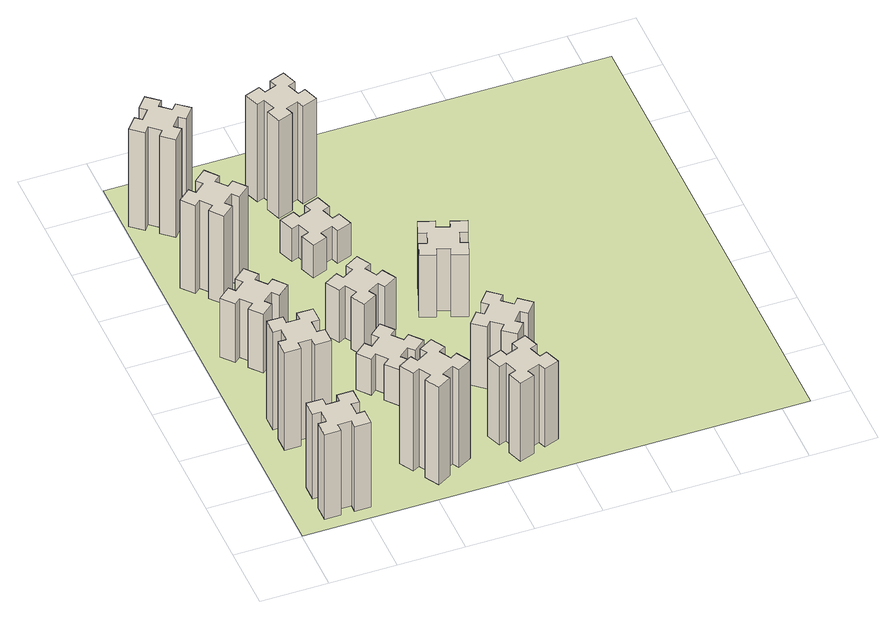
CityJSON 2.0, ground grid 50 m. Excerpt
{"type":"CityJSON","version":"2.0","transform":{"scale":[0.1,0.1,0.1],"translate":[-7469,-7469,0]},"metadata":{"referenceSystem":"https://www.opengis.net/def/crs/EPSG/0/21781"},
"CityObjects":{
"building1":{"type":"Building","attributes":{"class":"1000","function":"1000","usage":"1000","yearOfConstruction":2016,"roofType":"1000","measuredHeight":78,"storeysAboveGround":30,"storeysBelowGround":0},"geometry":[{"type":"Solid","lod":"1","boundaries":[[[[0,1,2,3,4,5,6,7,8,9,10,11,12,13,14,15,16,17,18,19]],[[17,16,20,21]],[[16,15,22,20]],[[15,14,23,22]],[[14,13,24,23]],[[13,12,25,24]],[[12,11,26,25]],[[11,10,27,26]],[[10,9,28,27]],[[9,8,29,28]],[[8,7,30,29]],[[7,6,31,30]],[[6,5,32,31]],[[5,4,33,32]],[[4,3,34,33]],[[3,2,35,34]],[[2,1,36,35]],[[1,0,37,36]],[[0,19,38,37]],[[19,18,39,38]],[[18,17,21,39]],[[24,25,26,27,28,29,30,31,32,33,34,35,36,37,38,39,21,20,22,23]]]]}]},
"building2":{"type":"Building","attributes":{"class":"1000","function":"1000","usage":"1000","yearOfConstruction":2016,"roofType":"1000","measuredHeight":90,"storeysAboveGround":30,"storeysBelowGround":0},"geometry":[{"type":"Solid","lod":"1","boundaries":[[[[40,41,42,43,44,45,46,47,48,49,50,51,52,53,54,55,56,57,58,59]],[[57,56,60,61]],[[56,55,62,60]],[[55,54,63,62]],[[54,53,64,63]],[[53,52,65,64]],[[52,51,66,65]],[[51,50,67,66]],[[50,49,68,67]],[[49,48,69,68]],[[48,47,70,69]],[[47,46,71,70]],[[46,45,72,71]],[[45,44,73,72]],[[44,43,74,73]],[[43,42,75,74]],[[42,41,76,75]],[[41,40,77,76]],[[40,59,78,77]],[[59,58,79,78]],[[58,57,61,79]],[[64,65,66,67,68,69,70,71,72,73,74,75,76,77,78,79,61,60,62,63]]]]}]},
"building3":{"type":"Building","attributes":{"class":"1000","function":"1000","usage":"1000","yearOfConstruction":2016,"roofType":"1000","measuredHeight":54,"storeysAboveGround":30,"storeysBelowGround":0},"geometry":[{"type":"Solid","lod":"1","boundaries":[[[[80,81,82,83,84,85,86,87,88,89,90,91,92,93,94,95,96,97,98,99]],[[97,96,100,101]],[[96,95,102,100]],[[95,94,103,102]],[[94,93,104,103]],[[93,92,105,104]],[[92,91,106,105]],[[91,90,107,106]],[[90,89,108,107]],[[89,88,109,108]],[[88,87,110,109]],[[87,86,111,110]],[[86,85,112,111]],[[85,84,113,112]],[[84,83,114,113]],[[83,82,115,114]],[[82,81,116,115]],[[81,80,117,116]],[[80,99,118,117]],[[99,98,119,118]],[[98,97,101,119]],[[104,105,106,107,108,109,110,111,112,113,114,115,116,117,118,119,101,100,102,103]]]]}]},
"building4":{"type":"Building","attributes":{"class":"1000","function":"1000","usage":"1000","yearOfConstruction":2016,"roofType":"1000","measuredHeight":81,"storeysAboveGround":30,"storeysBelowGround":0},"geometry":[{"type":"Solid","lod":"1","boundaries":[[[[120,121,122,123,124,125,126,127,128,129,130,131,132,133,134,135,136,137,138,139]],[[137,136,140,141]],[[136,135,142,140]],[[135,134,143,142]],[[134,133,144,143]],[[133,132,145,144]],[[132,131,146,145]],[[131,130,147,146]],[[130,129,148,147]],[[129,128,149,148]],[[128,127,150,149]],[[127,126,151,150]],[[126,125,152,151]],[[125,124,153,152]],[[124,123,154,153]],[[123,122,155,154]],[[122,121,156,155]],[[121,120,157,156]],[[120,139,158,157]],[[139,138,159,158]],[[138,137,141,159]],[[144,145,146,147,148,149,150,151,152,153,154,155,156,157,158,159,141,140,142,143]]]]}]},
"building5":{"type":"Building","attributes":{"class":"1000","function":"1000","usage":"1000","yearOfConstruction":2016,"roofType":"1000","measuredHeight":90,"storeysAboveGround":30,"storeysBelowGround":0},"geometry":[{"type":"Solid","lod":"1","boundaries":[[[[160,161,162,163,164,165,166,167,168,169,170,171,172,173,174,175,176,177,178,179]],[[177,176,180,181]],[[176,175,182,180]],[[175,174,183,182]],[[174,173,184,183]],[[173,172,185,184]],[[172,171,186,185]],[[171,170,187,186]],[[170,169,188,187]],[[169,168,189,188]],[[168,167,190,189]],[[167,166,191,190]],[[166,165,192,191]],[[165,164,193,192]],[[164,163,194,193]],[[163,162,195,194]],[[162,161,196,195]],[[161,160,197,196]],[[160,179,198,197]],[[179,178,199,198]],[[178,177,181,199]],[[184,185,186,187,188,189,190,191,192,193,194,195,196,197,198,199,181,180,182,183]]]]}]},
"building6":{"type":"Building","attributes":{"class":"1000","function":"1000","usage":"1000","yearOfConstruction":2016,"roofType":"1000","measuredHeight":90,"storeysAboveGround":30,"storeysBelowGround":0},"geometry":[{"type":"Solid","lod":"1","boundaries":[[[[200,201,202,203,204,205,206,207,208,209,210,211,212,213,214,215,216,217,218,219]],[[217,216,220,221]],[[216,215,222,220]],[[215,214,223,222]],[[214,213,224,223]],[[213,212,225,224]],[[212,211,226,225]],[[211,210,227,226]],[[210,209,228,227]],[[209,208,229,228]],[[208,207,230,229]],[[207,206,231,230]],[[206,205,232,231]],[[205,204,233,232]],[[204,203,234,233]],[[203,202,235,234]],[[202,201,236,235]],[[201,200,237,236]],[[200,219,238,237]],[[219,218,239,238]],[[218,217,221,239]],[[224,225,226,227,228,229,230,231,232,233,234,235,236,237,238,239,221,220,222,223]]]]}]},
"building7":{"type":"Building","attributes":{"class":"1000","function":"1000","usage":"1000","yearOfConstruction":2016,"roofType":"1000","measuredHeight":33,"storeysAboveGround":30,"storeysBelowGround":0},"geometry":[{"type":"Solid","lod":"1","boundaries":[[[[240,241,242,243,244,245,246,247,248,249,250,251,252,253,254,255,256,257,258,259]],[[257,256,260,261]],[[256,255,262,260]],[[255,254,263,262]],[[254,253,264,263]],[[253,252,265,264]],[[252,251,266,265]],[[251,250,267,266]],[[250,249,268,267]],[[249,248,269,268]],[[248,247,270,269]],[[247,246,271,270]],[[246,245,272,271]],[[245,244,273,272]],[[244,243,274,273]],[[243,242,275,274]],[[242,241,276,275]],[[241,240,277,276]],[[240,259,278,277]],[[259,258,279,278]],[[258,257,261,279]],[[264,265,266,267,268,269,270,271,272,273,274,275,276,277,278,279,261,260,262,263]]]]}]},
"building8":{"type":"Building","attributes":{"class":"1000","function":"1000","usage":"1000","yearOfConstruction":2016,"roofType":"1000","measuredHeight":48,"storeysAboveGround":30,"storeysBelowGround":0},"geometry":[{"type":"Solid","lod":"1","boundaries":[[[[280,281,282,283,284,285,286,287,288,289,290,291,292,293,294,295,296,297,298,299]],[[297,296,300,301]],[[296,295,302,300]],[[295,294,303,302]],[[294,293,304,303]],[[293,292,305,304]],[[292,291,306,305]],[[291,290,307,306]],[[290,289,308,307]],[[289,288,309,308]],[[288,287,310,309]],[[287,286,311,310]],[[286,285,312,311]],[[285,284,313,312]],[[284,283,314,313]],[[283,282,315,314]],[[282,281,316,315]],[[281,280,317,316]],[[280,299,318,317]],[[299,298,319,318]],[[298,297,301,319]],[[304,305,306,307,308,309,310,311,312,313,314,315,316,317,318,319,301,300,302,303]]]]}]},
"building9":{"type":"Building","attributes":{"class":"1000","function":"1000","usage":"1000","yearOfConstruction":2016,"roofType":"1000","measuredHeight":72,"storeysAboveGround":30,"storeysBelowGround":0},"geometry":[{"type":"Solid","lod":"1","boundaries":[[[[320,321,322,323,324,325,326,327,328,329,330,331,332,333,334,335,336,337,338,339]],[[337,336,340,341]],[[336,335,342,340]],[[335,334,343,342]],[[334,333,344,343]],[[333,332,345,344]],[[332,331,346,345]],[[331,330,347,346]],[[330,329,348,347]],[[329,328,349,348]],[[328,327,350,349]],[[327,326,351,350]],[[326,325,352,351]],[[325,324,353,352]],[[324,323,354,353]],[[323,322,355,354]],[[322,321,356,355]],[[321,320,357,356]],[[320,339,358,357]],[[339,338,359,358]],[[338,337,341,359]],[[344,345,346,347,348,349,350,351,352,353,354,355,356,357,358,359,341,340,342,343]]]]}]},
"building10":{"type":"Building","attributes":{"class":"1000","function":"1000","usage":"1000","yearOfConstruction":2016,"roofType":"1000","measuredHeight":30,"storeysAboveGround":30,"storeysBelowGround":0},"geometry":[{"type":"Solid","lod":"1","boundaries":[[[[360,361,362,363,364,365,366,367,368,369,370,371,372,373,374,375,376,377,378,379]],[[377,376,380,381]],[[376,375,382,380]],[[375,374,383,382]],[[374,373,384,383]],[[373,372,385,384]],[[372,371,386,385]],[[371,370,387,386]],[[370,369,388,387]],[[369,368,389,388]],[[368,367,390,389]],[[367,366,391,390]],[[366,365,392,391]],[[365,364,393,392]],[[364,363,394,393]],[[363,362,395,394]],[[362,361,396,395]],[[361,360,397,396]],[[360,379,398,397]],[[379,378,399,398]],[[378,377,381,399]],[[384,385,386,387,388,389,390,391,392,393,394,395,396,397,398,399,381,380,382,383]]]]}]},
"building11":{"type":"Building","attributes":{"class":"1000","function":"1000","usage":"1000","yearOfConstruction":2016,"roofType":"1000","measuredHeight":90,"storeysAboveGround":30,"storeysBelowGround":0},"geometry":[{"type":"Solid","lod":"1","boundaries":[[[[400,401,402,403,404,405,406,407,408,409,410,411,412,413,414,415,416,417,418,419]],[[417,416,420,421]],[[416,415,422,420]],[[415,414,423,422]],[[414,413,424,423]],[[413,412,425,424]],[[412,411,426,425]],[[411,410,427,426]],[[410,409,428,427]],[[409,408,429,428]],[[408,407,430,429]],[[407,406,431,430]],[[406,405,432,431]],[[405,404,433,432]],[[404,403,434,433]],[[403,402,435,434]],[[402,401,436,435]],[[401,400,437,436]],[[400,419,438,437]],[[419,418,439,438]],[[418,417,421,439]],[[424,425,426,427,428,429,430,431,432,433,434,435,436,437,438,439,421,420,422,423]]]]}]},
"building12":{"type":"Building","attributes":{"class":"1000","function":"1000","usage":"1000","yearOfConstruction":2016,"roofType":"1000","measuredHeight":57,"storeysAboveGround":30,"storeysBelowGround":0},"geometry":[{"type":"Solid","lod":"1","boundaries":[[[[440,441,442,443,444,445,446,447,448,449,450,451,452,453,454,455,456,457,458,459]],[[457,456,460,461]],[[456,455,462,460]],[[455,454,463,462]],[[454,453,464,463]],[[453,452,465,464]],[[452,451,466,465]],[[451,450,467,466]],[[450,449,468,467]],[[449,448,469,468]],[[448,447,470,469]],[[447,446,471,470]],[[446,445,472,471]],[[445,444,473,472]],[[444,443,474,473]],[[443,442,475,474]],[[442,441,476,475]],[[441,440,477,476]],[[440,459,478,477]],[[459,458,479,478]],[[458,457,461,479]],[[464,465,466,467,468,469,470,471,472,473,474,475,476,477,478,479,461,460,462,463]]]]}]},
"building13":{"type":"Building","attributes":{"class":"1000","function":"1000","usage":"1000","yearOfConstruction":2016,"roofType":"1000","measuredHeight":57,"storeysAboveGround":30,"storeysBelowGround":0},"geometry":[{"type":"Solid","lod":"1","boundaries":[[[[480,481,482,483,484,485,486,487,488,489,490,491,492,493,494,495,496,497,498,499]],[[497,496,500,501]],[[496,495,502,500]],[[495,494,503,502]],[[494,493,504,503]],[[493,492,505,504]],[[492,491,506,505]],[[491,490,507,506]],[[490,489,508,507]],[[489,488,509,508]],[[488,487,510,509]],[[487,486,511,510]],[[486,485,512,511]],[[485,484,513,512]],[[484,483,514,513]],[[483,482,515,514]],[[482,481,516,515]],[[481,480,517,516]],[[480,499,518,517]],[[499,498,519,518]],[[498,497,501,519]],[[504,505,506,507,508,509,510,511,512,513,514,515,516,517,518,519,501,500,502,503]]]]}]},
"landuse1":{"type":"LandUse","attributes":{"name":"plot1","function":"1010"},"geometry":[{"type":"MultiSurface","lod":"1","boundaries":[[[520,521,522,523]]]}]}
},
"vertices":[
[265,325,0],[265,225,0],[205,225,0],[205,105,0],[325,105,0],[325,165,0],[425,165,0],[425,105,0],[545,105,0],[545,225,0],[485,225,0],[485,325,0],[545,325,0],[545,445,0],[425,445,0],[425,385,0],[325,385,0],[325,445,0],[205,445,0],[205,325,0],[325,385,780],[325,445,780],[425,385,780],[425,445,780],[545,445,780],[545,325,780],[485,325,780],[485,225,780],[545,225,780],[545,105,780],[425,105,780],[425,165,780],[325,165,780],[325,105,780],[205,105,780],[205,225,780],[265,225,780],[265,325,780],[205,325,780],[205,445,780],
[265,1065,0],[265,965,0],[205,965,0],[205,845,0],[325,845,0],[325,905,0],[425,905,0],[425,845,0],[545,845,0],[545,965,0],[485,965,0],[485,1065,0],[545,1065,0],[545,1185,0],[425,1185,0],[425,1125,0],[325,1125,0],[325,1185,0],[205,1185,0],[205,1065,0],[325,1125,900],[325,1185,900],[425,1125,900],[425,1185,900],[545,1185,900],[545,1065,900],[485,1065,900],[485,965,900],[545,965,900],[545,845,900],[425,845,900],[425,905,900],[325,905,900],[325,845,900],[205,845,900],[205,965,900],[265,965,900],[265,1065,900],[205,1065,900],[205,1185,900],
[492,1888,0],[427,1964,0],[473,2003,0],[396,2095,0],[304,2018,0],[343,1972,0],[266,1907,0],[228,1953,0],[136,1876,0],[213,1784,0],[259,1823,0],[323,1746,0],[277,1708,0],[354,1616,0],[446,1693,0],[408,1739,0],[484,1803,0],[523,1757,0],[615,1834,0],[538,1926,0],[484,1803,540],[523,1757,540],[408,1739,540],[446,1693,540],[354,1616,540],[277,1708,540],[323,1746,540],[259,1823,540],[213,1784,540],[136,1876,540],[228,1953,540],[266,1907,540],[343,1972,540],[304,2018,540],[396,2095,540],[473,2003,540],[427,1964,540],[492,1888,540],[538,1926,540],[615,1834,540],
[343,2712,0],[266,2647,0],[228,2693,0],[136,2616,0],[213,2524,0],[259,2563,0],[323,2486,0],[277,2448,0],[354,2356,0],[446,2433,0],[408,2479,0],[484,2543,0],[523,2497,0],[615,2574,0],[538,2666,0],[492,2628,0],[427,2704,0],[473,2743,0],[396,2835,0],[304,2758,0],[427,2704,810],[473,2743,810],[492,2628,810],[538,2666,810],[615,2574,810],[523,2497,810],[484,2543,810],[408,2479,810],[446,2433,810],[354,2356,810],[277,2448,810],[323,2486,810],[259,2563,810],[213,2524,810],[136,2616,810],[228,2693,810],[266,2647,810],[343,2712,810],[304,2758,810],[396,2835,810],
[1127,255,0],[1214,305,0],[1244,253,0],[1348,313,0],[1288,417,0],[1236,387,0],[1186,474,0],[1238,504,0],[1178,608,0],[1074,548,0],[1104,496,0],[1017,446,0],[987,498,0],[883,438,0],[943,334,0],[995,364,0],[1045,277,0],[993,247,0],[1053,143,0],[1157,203,0],[1045,277,900],[993,247,900],[995,364,900],[943,334,900],[883,438,900],[987,498,900],[1017,446,900],[1104,496,900],[1074,548,900],[1178,608,900],[1238,504,900],[1186,474,900],[1236,387,900],[1288,417,900],[1348,313,900],[1244,253,900],[1214,305,900],[1127,255,900],[1157,203,900],[1053,143,900],
[384,3387,0],[308,3452,0],[346,3498,0],[254,3575,0],[177,3483,0],[223,3444,0],[159,3368,0],[113,3406,0],[36,3314,0],[128,3237,0],[166,3283,0],[243,3219,0],[204,3173,0],[296,3096,0],[373,3188,0],[327,3226,0],[392,3303,0],[438,3264,0],[515,3356,0],[423,3433,0],[392,3303,900],[438,3264,900],[327,3226,900],[373,3188,900],[296,3096,900],[204,3173,900],[243,3219,900],[166,3283,900],[128,3237,900],[36,3314,900],[113,3406,900],[159,3368,900],[223,3444,900],[177,3483,900],[254,3575,900],[346,3498,900],[308,3452,900],[384,3387,900],[423,3433,900],[515,3356,900],
[1083,1332,0],[1006,1267,0],[968,1313,0],[876,1236,0],[953,1144,0],[999,1183,0],[1063,1106,0],[1017,1068,0],[1094,976,0],[1186,1053,0],[1148,1099,0],[1224,1163,0],[1263,1117,0],[1355,1194,0],[1278,1286,0],[1232,1248,0],[1167,1324,0],[1213,1363,0],[1136,1455,0],[1044,1378,0],[1167,1324,330],[1213,1363,330],[1232,1248,330],[1278,1286,330],[1355,1194,330],[1263,1117,330],[1224,1163,330],[1148,1099,330],[1186,1053,330],[1094,976,330],[1017,1068,330],[1063,1106,330],[999,1183,330],[953,1144,330],[876,1236,330],[968,1313,330],[1006,1267,330],[1083,1332,330],[1044,1378,330],[1136,1455,330],
[995,1744,0],[1045,1657,0],[993,1627,0],[1053,1523,0],[1157,1583,0],[1127,1635,0],[1214,1685,0],[1244,1633,0],[1348,1693,0],[1288,1797,0],[1236,1767,0],[1186,1854,0],[1238,1884,0],[1178,1988,0],[1074,1928,0],[1104,1876,0],[1017,1826,0],[987,1878,0],[883,1818,0],[943,1714,0],[1017,1826,480],[987,1878,480],[1104,1876,480],[1074,1928,480],[1178,1988,480],[1238,1884,480],[1186,1854,480],[1236,1767,480],[1288,1797,480],[1348,1693,480],[1244,1633,480],[1214,1685,480],[1127,1635,480],[1157,1583,480],[1053,1523,480],[993,1627,480],[1045,1657,480],[995,1744,480],[943,1714,480],[883,1818,480],
[1765,496,0],[1671,462,0],[1650,518,0],[1537,477,0],[1579,364,0],[1635,385,0],[1669,291,0],[1613,270,0],[1654,157,0],[1767,199,0],[1746,255,0],[1840,289,0],[1860,233,0],[1973,274,0],[1932,387,0],[1876,366,0],[1842,460,0],[1898,480,0],[1857,593,0],[1744,552,0],[1842,460,720],[1898,480,720],[1876,366,720],[1932,387,720],[1973,274,720],[1860,233,720],[1840,289,720],[1746,255,720],[1767,199,720],[1654,157,720],[1613,270,720],[1669,291,720],[1635,385,720],[1579,364,720],[1537,477,720],[1650,518,720],[1671,462,720],[1765,496,720],[1744,552,720],[1857,593,720],
[1106,2475,0],[1200,2509,0],[1220,2453,0],[1333,2494,0],[1292,2607,0],[1236,2586,0],[1202,2680,0],[1258,2700,0],[1217,2813,0],[1104,2772,0],[1125,2716,0],[1031,2682,0],[1010,2738,0],[897,2697,0],[939,2584,0],[995,2605,0],[1029,2511,0],[973,2490,0],[1014,2377,0],[1127,2419,0],[1029,2511,300],[973,2490,300],[995,2605,300],[939,2584,300],[897,2697,300],[1010,2738,300],[1031,2682,300],[1125,2716,300],[1104,2772,300],[1217,2813,300],[1258,2700,300],[1202,2680,300],[1236,2586,300],[1292,2607,300],[1333,2494,300],[1220,2453,300],[1200,2509,300],[1106,2475,300],[1127,2419,300],[1014,2377,300],
[1125,3356,0],[1031,3322,0],[1010,3378,0],[897,3337,0],[939,3224,0],[995,3245,0],[1029,3151,0],[973,3130,0],[1014,3017,0],[1127,3059,0],[1106,3115,0],[1200,3149,0],[1220,3093,0],[1333,3134,0],[1292,3247,0],[1236,3226,0],[1202,3320,0],[1258,3340,0],[1217,3453,0],[1104,3412,0],[1202,3320,900],[1258,3340,900],[1236,3226,900],[1292,3247,900],[1333,3134,900],[1220,3093,900],[1200,3149,900],[1106,3115,900],[1127,3059,900],[1014,3017,900],[973,3130,900],[1029,3151,900],[995,3245,900],[939,3224,900],[897,3337,900],[1010,3378,900],[1031,3322,900],[1125,3356,900],[1104,3412,900],[1217,3453,900],
[1803,1124,0],[1739,1048,0],[1693,1086,0],[1616,994,0],[1708,917,0],[1746,963,0],[1823,899,0],[1784,853,0],[1876,776,0],[1953,868,0],[1907,906,0],[1972,983,0],[2018,944,0],[2095,1036,0],[2003,1113,0],[1964,1067,0],[1888,1132,0],[1926,1178,0],[1834,1255,0],[1757,1163,0],[1888,1132,570],[1926,1178,570],[1964,1067,570],[2003,1113,570],[2095,1036,570],[2018,944,570],[1972,983,570],[1907,906,570],[1953,868,570],[1876,776,570],[1784,853,570],[1823,899,570],[1746,963,570],[1708,917,570],[1616,994,570],[1693,1086,570],[1739,1048,570],[1803,1124,570],[1757,1163,570],[1834,1255,570],
[1842,1771,0],[1876,1865,0],[1932,1844,0],[1973,1957,0],[1860,1998,0],[1840,1942,0],[1746,1976,0],[1767,2032,0],[1654,2073,0],[1613,1960,0],[1669,1940,0],[1635,1846,0],[1579,1867,0],[1537,1754,0],[1650,1713,0],[1671,1769,0],[1765,1735,0],[1744,1679,0],[1857,1637,0],[1898,1750,0],[1765,1735,570],[1744,1679,570],[1671,1769,570],[1650,1713,570],[1537,1754,570],[1579,1867,570],[1635,1846,570],[1669,1940,570],[1613,1960,570],[1654,2073,570],[1767,2032,570],[1746,1976,570],[1840,1942,570],[1860,1998,570],[1973,1957,570],[1932,1844,570],[1876,1865,570],[1842,1771,570],[1898,1750,570],[1857,1637,570],
[5,3705,0],[3705,3705,0],[3705,5,0],[5,5,0]
]}
